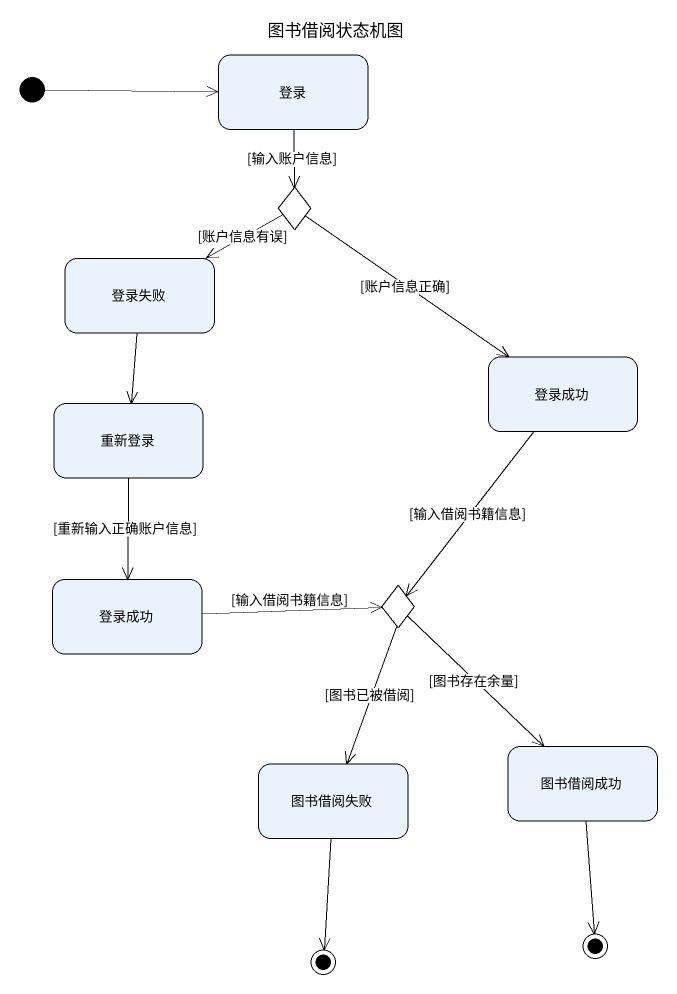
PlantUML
@startuml
title 图书借阅状态机图
hide empty description
state 登录
state choice1 <<choice>>
state 登录失败
state 登录成功
state 重新登录
state "登录成功" as 登录成功_2
state choice2 <<choice>>
state 图书借阅失败
state 图书借阅成功
state final1 <<end>>
state final2 <<end>>
[*] -right-> 登录
登录 --> choice1 : [输入账户信息]
choice1 -left-> 登录失败 : [账户信息有误]
choice1 --> 登录成功 : [账户信息正确]
登录失败 --> 重新登录
登录成功 --> choice2 : [输入借阅书籍信息]
重新登录 --> 登录成功_2 : [重新输入正确账户信息]
登录成功_2 -right-> choice2 : [输入借阅书籍信息]
choice2 --> 图书借阅失败 : [图书已被借阅]
choice2 --> 图书借阅成功 : [图书存在余量]
图书借阅失败 --> final2
图书借阅成功 --> final1
@enduml
